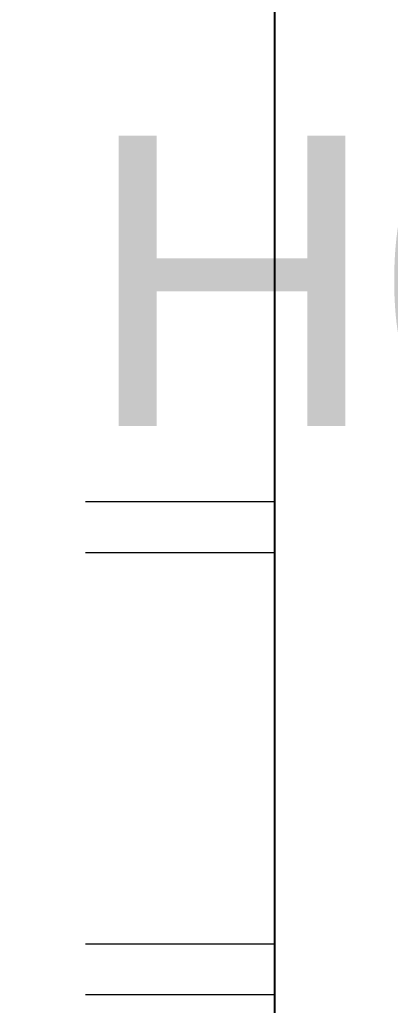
# Model space of a CAD drawing. Header units: millimetres. Extents: x 38 to 970, y 105 to 390.
# Drawn here: x 232.11 to 236.31, y 120.24 to 131.38 of the extents above; entities that cross this region are included whole.
import ezdxf

# ---------------------------------------------------------------- set-up
doc = ezdxf.new("R2010")
doc.units = ezdxf.units.MM
doc.linetypes.add('WP_HIDDEN', pattern=[2.3, 1.5, -0.8])
for name, color, linetype, lineweight in [('ANNOTATIONS', 7, 'CONTINUOUS', 18), ('DIMENSIONS', 7, 'CONTINUOUS', 18), ('HIDDEN', 7, 'WP_HIDDEN', 13), ('VISIBLE', 7, 'CONTINUOUS', 25)]:
    doc.layers.add(name, color=color, linetype=linetype, lineweight=lineweight)
doc.styles.add('CJK', font='Arial Unicode.ttf')
doc.styles.add('OpenSansCondensed-Light', font='OpenSansCondensed-Light.ttf')
doc.dimstyles.new('EZDXF', dxfattribs={"dimtxt": 0.25, "dimasz": 0.175, "dimexe": 0.375, "dimexo": 0.125, "dimgap": 0.1, "dimtad": 1, "dimlfac": 100, "dimzin": 12, "dimdsep": 46, "dimtxsty": 'OpenSansCondensed-Light', "dimblk": 'ARCHTICK', "dimcen": 2.5, "dimazin": 3, "dimtfac": 0.5, "dimtmove": 2, "dimatfit": 3})

# ---------------------------------------------------------------- blocks, each defined once
blk = doc.blocks.new('_ARCHTICK')
at = {"color": 0, "linetype": 'BYBLOCK', "const_width": 0.15}
blk.add_lwpolyline([(-0.5, -0.5), (0.5, 0.5)], dxfattribs=at)

msp = doc.modelspace()

# ---------------------------------------------------------------- linework, layer by layer
at = {"layer": 'HIDDEN', "ltscale": 1.428571}
for p, q in [((235, 125.92857), (225, 125.92857)), ((235, 125.35395), (225, 125.35395)), ((235, 120.92857), (225, 120.92857)), ((235, 120.35395), (225, 120.35395))]:
    msp.add_line(p, q, dxfattribs=at)
for points in [[(235, 120.92857), (235, 120.99125), (235, 121.17615), (235, 121.47399), (235, 121.86985), (235, 122.34386), (235, 122.87227), (235, 123.42857), (235, 123.98487), (235, 124.51328), (235, 124.9873), (235, 125.38315), (235, 125.68099), (235, 125.86589), (235, 125.92857)], [(235, 125.92857), (235, 125.91285), (235, 125.86589), (235, 125.78828), (235, 125.68099), (235, 125.54538), (235, 125.38315), (235, 125.19634), (235, 124.9873), (235, 124.75865), (235, 124.51328), (235, 124.25427), (235, 123.98487), (235, 123.70848), (235, 123.42857)], [(235, 120.35395), (235, 120.41663), (235, 120.60153), (235, 120.89937), (235, 121.29523), (235, 121.76924), (235, 122.29765), (235, 122.85395), (235, 123.41025), (235, 123.93866), (235, 124.41267), (235, 124.80853), (235, 125.10637), (235, 125.29127), (235, 125.35395)], [(235, 125.35395), (235, 125.33823), (235, 125.29127), (235, 125.21366), (235, 125.10637), (235, 124.97076), (235, 124.80853), (235, 124.62172), (235, 124.41267), (235, 124.18403), (235, 123.93866), (235, 123.67965), (235, 123.41025), (235, 123.13386), (235, 122.85395)], [(235, 123.42857), (235, 123.14866), (235, 122.87227), (235, 122.60287), (235, 122.34386), (235, 122.09849), (235, 121.86985), (235, 121.6608), (235, 121.47399), (235, 121.31176), (235, 121.17615), (235, 121.06886), (235, 120.99125), (235, 120.94429), (235, 120.92857)], [(235, 122.85395), (235, 122.57404), (235, 122.29765), (235, 122.02825), (235, 121.76924), (235, 121.52387), (235, 121.29523), (235, 121.08618), (235, 120.89937), (235, 120.73714), (235, 120.60153), (235, 120.49424), (235, 120.41663), (235, 120.36967), (235, 120.35395)]]:
    msp.add_lwpolyline(points, dxfattribs=at)
at = {"layer": 'VISIBLE'}
msp.add_line((235, 106.42857), (235, 156.42857), dxfattribs=at)

# ---------------------------------------------------------------- texts
at = {"layer": 'ANNOTATIONS', "style": 'CJK'}
msp.add_text('H04', height=3.285714, dxfattribs=at).set_placement((232.85714, 126.78571))

# ---------------------------------------------------------------- dimensions: what is measured, and where the dimension line sits
at = {"layer": 'DIMENSIONS'}
msp.add_linear_dim(base=(246.42857, 106.42857), p1=(235, 106.42857), p2=(235, 156.42857), angle=90, dimstyle='EZDXF', override={"dimtxt": 3.714286, "dimasz": 2.142857, "dimexe": 1.142857, "dimexo": 1.142857, "dimgap": 1.428571, "dimdec": 4, "dimlfac": 1, "dimzin": 8, "dimtxsty": 'CJK', "dimclrd": 7, "dimclre": 7, "dimclrt": 7}, dxfattribs=at).render()

doc.saveas('drawing.dxf')
